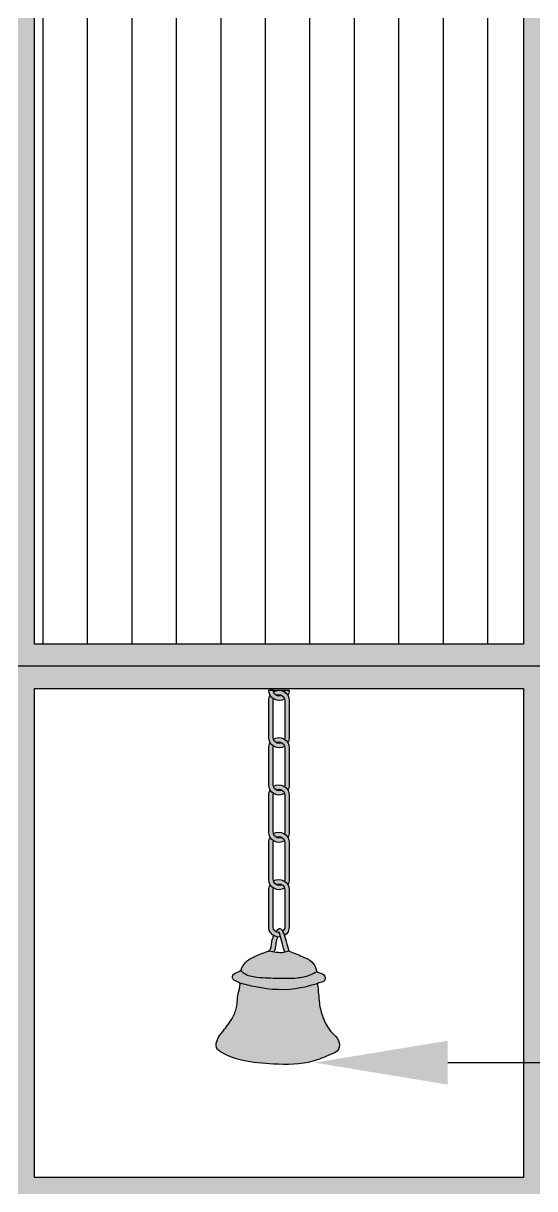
# Model space of a CAD drawing. Header units: inches. Extents: x 213 to 17763, y -4830 to 1802.
# Drawn here: x 13498.55 to 13510.05, y -2249.03 to -2222.82 of the extents above; entities that cross this region are included whole.
import ezdxf
from ezdxf import colors
from ezdxf.entities.mleader import LeaderData, LeaderLine
from ezdxf.math import Vec2, Vec3

# ---------------------------------------------------------------- set-up
doc = ezdxf.new("R2010")
doc.units = ezdxf.units.IN
doc.header["$MEASUREMENT"] = 0
doc.layers.add('IEL-HATCH-002', color=7, linetype='Continuous')
doc.styles.get("Standard").update_dxf_attribs({"font": 'arial.ttf'})

# ---------------------------------------------------------------- blocks, each defined once
blk = doc.blocks.new('98U7YTRFD')
at = {"layer": 'IEL-HATCH-002', "true_color": 0xc8c92d, "transparency": 33554687}
h = blk.add_hatch(color=52, dxfattribs=at)
h.dxf.hatch_style = 1
h.paths.add_polyline_path([(13503.61751763881, -2226.632855049501, -0.07203610860379069), (13503.62290638672, -2226.595646039197, -0.1185260063094966), (13503.5484868671, -2226.517276316019, 0.1316524975845443), (13503.51751763881, -2226.632855049487), (13503.5175176388, -2227.465659287769, 0.594712910876228), (13503.87444382478, -2227.659607744423, 0.2003144962032731), (13503.81067379528, -2227.581238021246, -0.5669828809784526), (13503.6175176388, -2227.46565928777)])
h.paths.add_polyline_path([(13503.9798325727, -2226.632855049494, 0.5947129108752648), (13503.62290638672, -2226.438906592844, 0.2003144962005446), (13503.68667641622, -2226.517276316018, -0.566982880973599), (13503.8798325727, -2226.632855049495), (13503.87983257269, -2227.465659287762, -0.07203610860876465), (13503.87444382478, -2227.50286829807, -0.118526006309034), (13503.94886334439, -2227.581238021246, 0.1316524975903354), (13503.97983257269, -2227.46565928777)])
h.paths.add_polyline_path([(13503.81067379529, -2226.517276316021, -0.5669828809679891), (13503.61751763881, -2226.401697582547), (13503.51751763881, -2226.401697582546, 0.5947129108662997), (13503.87444382479, -2226.595646039201, 0.2003144962125876)])
h.paths.add_polyline_path([(13503.9798325727, -2226.401697582546), (13503.8798325727, -2226.401697582548, -0.0720361085940226), (13503.87444382479, -2226.438906592848, -0.1185260063105705), (13503.9488633444, -2226.517276316026, 0.1316524975960037)])
h.paths.add_polyline_path([(13503.62290638671, -2227.502868298067, 0.2003144962009132), (13503.6866764162, -2227.581238021242, -0.5669828809782086), (13503.87983257269, -2227.69681675472), (13503.87983257267, -2228.529620993008, -0.07203610857360948), (13503.87444382477, -2228.566830003297, -0.118526006307088), (13503.94886334438, -2228.645199726472, 0.1316524975815436), (13503.97983257267, -2228.529620993005), (13503.97983257268, -2227.696816754719, 0.5947129108761078)])
h.paths.add_polyline_path([(13503.61751763879, -2227.696816754727, -0.07203610860858728), (13503.6229063867, -2227.65960774442, -0.1185260063082909), (13503.54848686709, -2227.581238021243, 0.1316524975913791), (13503.51751763879, -2227.696816754717), (13503.51751763879, -2228.529620992994, 0.5947129108750169), (13503.87444382477, -2228.723569449647, 0.2003144962088846), (13503.81067379527, -2228.645199726468, -0.5669828809818553), (13503.61751763878, -2228.529620992995)])
h.paths.add_polyline_path([(13503.97983257267, -2228.760778459945, 0.5947129108770199), (13503.62290638669, -2228.566830003293, 0.200314496202923), (13503.68667641619, -2228.645199726468, -0.5669828809789138), (13503.87983257267, -2228.760778459944), (13503.87983257267, -2229.593582698218, -0.07203610859698133), (13503.87444382476, -2229.630791708519, -0.1185260063065316), (13503.94886334437, -2229.709161431695, 0.1316524975863861), (13503.97983257267, -2229.593582698222)])
h.paths.add_polyline_path([(13503.61751763878, -2228.760778459946, -0.07203610859702522), (13503.62290638669, -2228.723569449645, -0.1185260063069746), (13503.54848686708, -2228.64519972647, 0.1316524975866461), (13503.51751763879, -2228.76077845994), (13503.51751763877, -2229.593582698222, 0.5947129108837431), (13503.87444382476, -2229.787531154871, 0.2003144962049155), (13503.81067379525, -2229.709161431695, -0.5669828809818576), (13503.61751763877, -2229.59358269822)])
h.paths.add_polyline_path([(13503.62290638668, -2229.630791708518, 0.2003144962070172), (13503.68667641618, -2229.709161431694, -0.566982880981241), (13503.87983257266, -2229.82474016517), (13503.87983257265, -2230.657544403461, -0.0720361085714324), (13503.87444382475, -2230.694753413748, -0.1185260063091374), (13503.94886334436, -2230.773123136925, 0.1316524975872248), (13503.97983257266, -2230.657544403453), (13503.97983257267, -2229.824740165172, 0.5947129108787617)])
h.paths.add_polyline_path([(13503.61751763877, -2229.824740165168, -0.07203610858905092), (13503.62290638668, -2229.787531154871, -0.1185260063116001), (13503.54848686707, -2229.709161431694, 0.1316524975902867), (13503.51751763877, -2229.824740165167), (13503.51751763876, -2230.657544403446, 0.5947129108775663), (13503.87444382474, -2230.851492860097, 0.200314496204377), (13503.81067379525, -2230.773123136921, -0.5669828809862746), (13503.61751763876, -2230.657544403447)])
edge = h.paths.add_edge_path()
edge.add_arc((13503.74867510571, -2230.657544403449), 0.1311574669454552, 196.4809915950537, 241.7900223174708)
edge.add_arc((13503.74867510571, -2230.888701870394), 0.1311574669452482, -3.972786544181872e-10, 118.2099776824353, ccw=False)
edge.add_line((13503.87983257265, -2230.888701870394), (13503.87983257265, -2231.721506108671))
edge.add_arc((13503.7486751057, -2231.72150610867), 0.1311574669454458, 310.0809016845912, 359.9999999996027, ccw=False)
edge.add_spline(control_points=[(13503.83312328346, -2231.821859416586), (13503.84802924988, -2231.847600672264), (13503.86145331637, -2231.880482073219), (13503.87370437016, -2231.915932078013)], knot_values=[0.3466016303527852, 0.3466016303527852, 0.3466016303527852, 0.3466016303527852, 0.4394988958096177, 0.4394988958096177, 0.4394988958096177, 0.4394988958096177], degree=3, periodic=0)
edge.add_arc((13503.7486751057, -2231.721506108672), 0.2311574669473088, 302.7438041725395, 359.9999999995491)
edge.add_line((13503.97983257264, -2231.721506108674), (13503.97983257265, -2230.888701870395))
edge.add_arc((13503.74867510571, -2230.888701870394), 0.2311574669439204, 359.9999999995491, 482.9619831899298)
edge = h.paths.add_edge_path()
edge.add_arc((13503.74867510571, -2230.888701870399), 0.1311574669464335, 163.5190084028508, 179.9999999994041, ccw=False)
edge.add_arc((13503.74867510571, -2230.657544403448), 0.231157466945264, 209.9999999994986, 237.0380168102543, ccw=False)
edge.add_arc((13503.74867510571, -2230.888701870389), 0.2311574669416409, 150.0000000001481, 179.999999999211)
edge.add_line((13503.51751763876, -2230.888701870386), (13503.51751763875, -2231.72150610867))
edge.add_arc((13503.7486751057, -2231.721506108673), 0.2311574669460325, 179.9999999993237, 278.2980461259109)
edge.add_spline(control_points=[(13503.78203631918, -2231.950243521354), (13503.77349784221, -2231.919963962116), (13503.76439506145, -2231.887542869716), (13503.75464397613, -2231.852527685985)], knot_values=[0.3340763060398338, 0.3340763060398338, 0.3340763060398338, 0.3340763060398338, 0.3998533181570189, 0.3998533181570189, 0.3998533181570189, 0.3998533181570189], degree=3, periodic=0)
edge.add_arc((13503.7486751057, -2231.721506108674), 0.1311574669442585, 179.9999999996027, 272.6083855617258, ccw=False)
edge.add_line((13503.61751763876, -2231.721506108673), (13503.61751763876, -2230.888701870397))
edge = h.paths.add_edge_path()
edge.add_spline(control_points=[(13503.62947532372, -2232.290356154731), (13503.63333082386, -2232.284184329058), (13503.63678312601, -2232.277951765025), (13503.65949591576, -2232.23196059986), (13503.66465283814, -2232.195186345206), (13503.67584589356, -2232.10802230113), (13503.68004242229, -2232.065884528885), (13503.70311288076, -2231.996959454116), (13503.71199667835, -2231.975522320184), (13503.72103657388, -2231.951005315828)], knot_values=[0.7735575014796725, 0.7735575014796725, 0.7735575014796725, 0.7735575014796725, 0.7862236376607805, 0.7862236376607805, 0.8675730333088957, 0.8675730333088957, 1.006174514207716, 1.006174514207716, 1.068779357752417, 1.068779357752417, 1.068779357752417, 1.068779357752417], degree=3, periodic=0)
edge.add_arc((13503.7486751057, -2231.721506108673), 0.2311574669460325, 238.5995381174768, 263.1329545769639, ccw=False)
edge.add_spline(control_points=[(13503.62823824841, -2231.918809778), (13503.60759927767, -2231.962884088363), (13503.55958207207, -2232.104751360314), (13503.57532484405, -2232.226761172827), (13503.51570097075, -2232.267686383218)], knot_values=[0.7792624189428321, 0.7792624189428321, 0.7792624189428321, 0.7792624189428321, 0.894581686628916, 1.114363854140545, 1.114363854140545, 1.114363854140545, 1.11436385422479], degree=3, periodic=0)
edge.add_spline(control_points=[(13503.51570097068, -2232.267686383265), (13503.55365537569, -2232.275727760133), (13503.59160978069, -2232.283769137001), (13503.62947532371, -2232.290356154732)], knot_values=[0.3533699334604428, 0.3533699334604428, 0.3533699334604428, 0.3533699334604428, 0.4669760500314272, 0.4669760500314272, 0.4669760500314272, 0.4669760500314272], degree=3, periodic=0)
edge = h.paths.add_edge_path()
edge.add_spline(control_points=[(13503.87370437016, -2231.915932078013), (13503.86145331637, -2231.880482073219), (13503.84802924988, -2231.847600672264), (13503.83312328346, -2231.821859416586)], knot_values=[0.3466016303527853, 0.3466016303527853, 0.3466016303527853, 0.3466016303527853, 0.4394988958096178, 0.4394988958096178, 0.4394988958096178, 0.4394988958096178], degree=3, periodic=0)
edge.add_spline(control_points=[(13503.83312328346, -2231.821859416586), (13503.81600394319, -2231.79229586449), (13503.77034186214, -2231.744068675765), (13503.71079597436, -2231.789505017832), (13503.67878689952, -2231.832492232912)], knot_values=[0.4394988958096178, 0.4394988958096178, 0.4394988958096178, 0.4394988958096178, 0.5461903945248009, 0.6949122414479455, 0.6949122414479455, 0.6949122414479455, 0.6949122414479455], degree=3, periodic=0)
edge.add_arc((13503.7486751057, -2231.721506108674), 0.1311574669439327, 237.8012887516908, 270.5044185428803)
edge.add_spline(control_points=[(13503.74982977022, -2231.852658492871), (13503.75052608023, -2231.849357343022), (13503.75120857046, -2231.845998980179), (13503.75187597324, -2231.842580877317)], knot_values=[0.697560864125554, 0.697560864125554, 0.697560864125554, 0.697560864125554, 0.7034162723765264, 0.7034162723765264, 0.7034162723765264, 0.7034162723765264], degree=3, periodic=0)
edge.add_spline(control_points=[(13503.75187597324, -2231.842580877315), (13503.75280441973, -2231.845919667951), (13503.75372706408, -2231.849235145417), (13503.75464397613, -2231.852527685985)], knot_values=[0.399853318157019, 0.399853318157019, 0.399853318157019, 0.399853318157019, 0.4060384486553351, 0.4060384486553351, 0.4060384486553351, 0.4060384486553351], degree=3, periodic=0)
edge.add_spline(control_points=[(13503.75464397613, -2231.852527685985), (13503.76439506145, -2231.887542869716), (13503.77349784221, -2231.919963962116), (13503.78203631918, -2231.950243521354)], knot_values=[0.3340763060398338, 0.3340763060398338, 0.3340763060398338, 0.3340763060398338, 0.3998533181570189, 0.3998533181570189, 0.3998533181570189, 0.3998533181570189], degree=3, periodic=0)
edge.add_spline(control_points=[(13503.78203631918, -2231.950243521354), (13503.79623647673, -2232.000600805542), (13503.80887586587, -2232.045034972799), (13503.84337285042, -2232.167174155498), (13503.86210613488, -2232.232197790489), (13503.88067943865, -2232.296631415022)], knot_values=[0.004926422168225086, 0.004926422168225086, 0.004926422168225086, 0.004926422168225086, 0.1143187573153247, 0.1143187573153247, 0.3340763060398338, 0.3340763060398338, 0.3340763060398338, 0.3340763060398338], degree=3, periodic=0)
edge.add_spline(control_points=[(13503.88067943864, -2232.296631415021), (13503.91323300754, -2232.290611837031), (13503.94562445606, -2232.281938916579), (13503.97801590457, -2232.273265996127)], knot_values=[0, 0, 0, 0, 0.09983347359727517, 0.09983347359727517, 0.09983347359727517, 0.09983347359727517], degree=3, periodic=0)
edge.add_spline(control_points=[(13503.97801590457, -2232.273265996125), (13503.9583757301, -2232.205132057599), (13503.92908994577, -2232.103536431135), (13503.88875913409, -2231.959494979829), (13503.87370437016, -2231.915932078013)], knot_values=[0, 0, 0, 0, 0.2324443974355175, 0.3466016303527853, 0.3466016303527853, 0.3466016303527853, 0.3466016303527853], degree=3, periodic=0)
edge = h.paths.add_edge_path()
edge.add_spline(control_points=[(13504.62222123762, -2232.996629461766), (13504.64115503278, -2232.967888358802), (13504.74300386352, -2232.985442384294), (13504.79836821841, -2232.896234966473), (13504.7683894958, -2232.797383730991), (13504.68016235382, -2232.762312172961), (13504.5928069797, -2232.740740373749), (13504.57364698218, -2232.629126468142), (13504.49544206205, -2232.483811620503), (13504.25209713899, -2232.380146348378), (13504.08008966798, -2232.31307054463), (13503.97801590457, -2232.273265996127)], knot_values=[0, 0, 0, 0, 0.1309912766617496, 0.2016793649037592, 0.2805779641309256, 0.4053457907578852, 0.4755009320197485, 0.5188582165347999, 0.7222774984972176, 0.9497031752862494, 1.281648892518322, 1.281648892518322, 1.281648892518322, 1.281648892518322], degree=3, periodic=0)
edge.add_spline(control_points=[(13503.97801590457, -2232.273265996127), (13503.94562445606, -2232.281938916579), (13503.91323300754, -2232.290611837031), (13503.88067943864, -2232.296631415021)], knot_values=[0, 0, 0, 0, 0.09983347359727517, 0.09983347359727517, 0.09983347359727517, 0.09983347359727517], degree=3, periodic=0)
edge.add_spline(control_points=[(13503.88067943864, -2232.296631415021), (13503.87194957057, -2232.298245681089), (13503.78916632167, -2232.311725928157), (13503.70505707328, -2232.303504211903), (13503.62947532371, -2232.290356154732)], knot_values=[0.09983347359727517, 0.09983347359727517, 0.09983347359727517, 0.09983347359727517, 0.1266057471997214, 0.3533699334604428, 0.3533699334604428, 0.3533699334604428, 0.3533699334604428], degree=3, periodic=0)
edge.add_spline(control_points=[(13503.62947532371, -2232.290356154732), (13503.59160978069, -2232.283769137001), (13503.55365537569, -2232.275727760133), (13503.51570097068, -2232.267686383265)], knot_values=[0.3533699334604428, 0.3533699334604428, 0.3533699334604428, 0.3533699334604428, 0.4669760500314272, 0.4669760500314272, 0.4669760500314272, 0.4669760500314272], degree=3, periodic=0)
edge.add_spline(control_points=[(13503.50855153093, -2232.272331507785), (13503.51096976564, -2232.270802744982), (13503.51338800039, -2232.269273982164), (13503.51570097072, -2232.267686383233)], knot_values=[1.114363854140545, 1.114363854140545, 1.114363854140545, 1.114363854140545, 1.122889795179318, 1.122889795263563, 1.122889795263563, 1.122889795263563], degree=3, periodic=0)
edge.add_spline(control_points=[(13503.51570097068, -2232.267686383263), (13503.42062475923, -2232.300666469815), (13503.24390311107, -2232.361967768662), (13503.028215134, -2232.473890466473), (13502.92823020318, -2232.604170525755), (13502.90286579761, -2232.683284031462), (13502.88502162367, -2232.703477968371)], knot_values=[7.814466894504001, 7.814466894504001, 7.814466894504001, 7.814466894504001, 8.1178045533277, 8.378291748194444, 8.52191005546547, 8.608112935299886, 8.608112935299886, 8.608112935299886, 8.608112935299886], degree=3, periodic=0)
edge.add_spline(control_points=[(13502.88502162367, -2232.703477968371), (13502.88392320806, -2232.70472102594), (13502.84904855384, -2232.741976898979), (13502.74497225579, -2232.742544416734), (13502.68780308551, -2232.853291010375), (13502.74175316428, -2232.94864800834), (13502.83723189246, -2232.955236359536), (13502.86163877833, -2232.985667250989), (13502.86323723365, -2232.98804764921)], knot_values=[7.34428415968853, 7.34428415968853, 7.34428415968853, 7.34428415968853, 7.349590462402879, 7.508052912138223, 7.5969299092887, 7.667163660100063, 7.803584305042712, 7.814466894504003, 7.814466894504003, 7.814466894504003, 7.814466894504003], degree=3, periodic=0)
edge.add_spline(control_points=[(13502.86323723364, -2232.988047649209), (13502.98218398597, -2233.019464702795), (13503.4265651946, -2233.136837795981), (13504.04104241447, -2233.168821569887), (13504.49354911323, -2233.034752537614), (13504.62222123762, -2232.996629461766)], knot_values=[0, 0, 0, 0, 0.3696380902952175, 1.380955916115466, 1.782791987347774, 1.782791987347774, 1.782791987347774, 1.782791987347774], degree=3, periodic=0)
edge = h.paths.add_edge_path()
edge.add_spline(control_points=[(13502.86323723365, -2232.98804764921), (13502.88975443742, -2233.027536713386), (13502.79966591798, -2233.256778710282), (13502.82875726463, -2233.50128182972), (13502.68857898254, -2233.815791034162), (13502.51497591646, -2234.037679064438), (13502.35709320768, -2234.229719371088), (13502.31183489439, -2234.451090514653), (13502.57181585286, -2234.62864809391), (13502.99288918214, -2234.767277697913), (13503.68565939051, -2234.822718087271), (13504.38163413232, -2234.82597301504), (13504.82974302406, -2234.625132357617), (13505.12105742299, -2234.509538841781), (13505.10762872609, -2234.248837363928), (13504.89750353865, -2234.082858108618), (13504.74363153929, -2233.816396540152), (13504.64091625403, -2233.451186074416), (13504.64184037899, -2233.207382801455), (13504.61178045703, -2233.012998992644), (13504.62206229179, -2232.996870738203), (13504.62222123762, -2232.996629461766)], knot_values=[1.281648892518321, 1.281648892518321, 1.281648892518321, 1.281648892518321, 1.462183086238396, 1.827127982419979, 2.097020849935174, 2.445955306733731, 2.674552180304199, 2.853318933560105, 3.0315623975502, 3.521677936868759, 4.216954589097591, 5.103338990733362, 5.528803428129599, 5.742758042669924, 5.94017603020959, 6.171167199256045, 6.523572722948433, 6.851688078532172, 7.271629439449341, 7.343184511267204, 7.344284159688528, 7.344284159688528, 7.344284159688528, 7.344284159688528], degree=3, periodic=0)
edge.add_spline(control_points=[(13504.62222123762, -2232.996629461766), (13504.49354911323, -2233.034752537614), (13504.04104241447, -2233.168821569887), (13503.4265651946, -2233.136837795982), (13502.98218398597, -2233.019464702795), (13502.86323723364, -2232.988047649209)], knot_values=[0, 0, 0, 0, 0.4018360712323089, 1.413153897052557, 1.782791987347774, 1.782791987347774, 1.782791987347774, 1.782791987347774], degree=3, periodic=0)
for p, q in [((13503.61751763881, -2226.401697582546), (13503.51751763881, -2226.401697582546)), ((13503.51751763881, -2226.401697582546), (13503.8798325727, -2226.401697582548)), ((13503.8798325727, -2226.401697582548), (13503.9798325727, -2226.401697582546))]:
    blk.add_line(p, q)
at = {"color": 18, "true_color": 0x000000}
for points in [[(13503.87444381799, -2226.595646043613, -0.5947128989951016), (13503.51751763881, -2226.401697582545)], [(13503.87444382144, -2227.659607746589, -0.5947129050482595), (13503.5175176388, -2227.465659287769), (13503.51751763881, -2226.63285504949, -0.1316524801706406), (13503.54848685919, -2226.517276329728, -0.1316524801706406)], [(13503.81067382356, -2226.517276300855, -0.5669829617799804), (13503.61751763881, -2226.401697582547)], [(13503.81067380915, -2227.581238013805, -0.566982920629515), (13503.6175176388, -2227.46565928777), (13503.61751763881, -2226.632855049492, -0.0720360811966265), (13503.62290638266, -2226.595646052905, -0.0720360811966265)], [(13503.62290638011, -2226.438906597126, -0.5947129224000847), (13503.9798325727, -2226.632855049496), (13503.97983257269, -2227.465659287774, -0.131652506132281), (13503.94886334051, -2227.581238027973)], [(13503.68667644365, -2226.517276301305, -0.5669828025742315), (13503.8798325727, -2226.632855049496), (13503.87983257269, -2227.465659287774, -0.07203612202676615), (13503.87444382279, -2227.502868304796)], [(13503.8798325727, -2226.40169758255, -0.07203613597990333), (13503.87444382074, -2226.438906606556)], [(13503.9798325727, -2226.401697582548), (13503.9798325727, -2226.40169758255, -0.1316525150040931), (13503.94886333649, -2226.517276329732)], [(13503.87444382312, -2228.723569450718, -0.594712907994833), (13503.51751763879, -2228.529620992992), (13503.51751763879, -2227.696816754714, -0.1316524890424524), (13503.54848686321, -2227.581238027969, -0.1316524890424524)], [(13503.81067380212, -2228.64519972279, -0.5669829005849861), (13503.61751763878, -2228.529620992994), (13503.61751763879, -2227.696816754716, -0.07203609514951091), (13503.62290638471, -2227.659607751145, -0.07203609514951091)], [(13503.62290638337, -2227.502868300232, -0.5947129167034609), (13503.97983257268, -2227.69681675472), (13503.97983257267, -2228.529620992998, -0.1316525018128444), (13503.94886334246, -2228.645199729797)], [(13503.68667643007, -2227.581238013803, -0.5669828413335253), (13503.87983257269, -2227.69681675472), (13503.87983257267, -2228.529620992998, -0.07203611523749193), (13503.87444382378, -2228.566830006622)], [(13503.87444382657, -2229.787531153693, -0.5947129140577315), (13503.51751763877, -2229.593582698218), (13503.51751763879, -2228.76077845994, -0.1316524933596195), (13503.54848686516, -2228.645199729797, -0.1316524933596195)], [(13503.8106737877, -2229.709161435746, -0.5669828593914342), (13503.61751763877, -2229.59358269822), (13503.61751763878, -2228.760778459942, -0.07203610194239639), (13503.62290638571, -2228.723569452971, -0.07203610194239639)], [(13503.62290638504, -2228.566830004365, -0.5947129137605592), (13503.97983257267, -2228.760778459945), (13503.97983257267, -2229.593582698224, -0.1316524929342574), (13503.94886334648, -2229.709161428034)], [(13503.68667642305, -2228.645199722788, -0.566982861374444), (13503.87983257267, -2228.760778459945), (13503.87983257267, -2229.593582698224, -0.07203610127728995), (13503.87444382584, -2229.630791704861)], [(13503.87444382203, -2230.851492861857, -0.5947129061450999), (13503.51751763876, -2230.657544403444), (13503.51751763877, -2229.824740165166, -0.1316525020048654), (13503.54848686908, -2229.709161428218, -0.1316525020048654)], [(13503.6229063885, -2229.63079170734, -0.5947129077097495), (13503.97983257267, -2229.824740165171), (13503.97983257266, -2230.657544403449, -0.1316525045306996), (13503.9488633412, -2230.773123142387)], [(13503.68667640863, -2229.709161435745, -0.5669829025667741), (13503.87983257266, -2229.824740165171), (13503.87983257265, -2230.657544403449, -0.07203611951522637), (13503.87444382313, -2230.694753419215)], [(13503.81067380652, -2230.773123130875, -0.5669829132090388), (13503.61751763876, -2230.657544403446), (13503.61751763877, -2229.824740165167, -0.07203611553551638), (13503.62290638771, -2229.787531151394, -0.07203611553551638)], [(13503.78203631918, -2231.950243521354, -0.4572977496143126), (13503.51751763875, -2231.721506108669), (13503.51751763876, -2230.888701870391, -0.1316524906440002), (13503.5484868639, -2230.773123142385, -0.1316524906440002)], [(13503.62290638387, -2230.694753415566, -0.5947129157769542), (13503.97983257265, -2230.888701870397), (13503.97983257264, -2231.721506108675, -0.2551579518979887), (13503.87370437015, -2231.915932078014)], [(13503.68667642783, -2230.773123130664, -0.5669828476474745), (13503.87983257265, -2230.888701870397), (13503.87983257265, -2231.721506108675, -0.2213243419732455), (13503.83312328345, -2231.821859416586)], [(13503.75464397613, -2231.852527685985, -0.4276112402355809), (13503.61751763876, -2231.721506108671), (13503.61751763876, -2230.888701870393, -0.0720360976682418), (13503.62290638506, -2230.851492865562, -0.0720360976682418)]]:
    blk.add_lwpolyline(points, format="xyb", dxfattribs=at)
for points, knots in [([(13503.97801590457, -2232.273265996125), (13503.9583757301, -2232.205132057599), (13503.91222587766, -2232.045033112755), (13503.81861359161, -2231.707235052248), (13503.71079597436, -2231.789505017832), (13503.67878689952, -2231.832492232912)], [0, 0, 0, 0, 0.2324443974355175, 0.5461903945248009, 0.6949122414479455, 0.6949122414479455, 0.6949122414479455, 0.6949122414479455]), ([(13503.88192834704, -2232.300964033769), (13503.86294388264, -2232.23510482602), (13503.84388917054, -2232.169002225951), (13503.80133377929, -2232.018331644878), (13503.77909899257, -2231.940477701358), (13503.75187597324, -2231.842580877315)], [0, 0, 0, 0, 0.2246839708927342, 0.2246839708927342, 0.406038448655335, 0.406038448655335, 0.406038448655335, 0.406038448655335]), ([(13503.62823824841, -2231.918809778), (13503.60759927767, -2231.962884088363), (13503.55958207206, -2232.104751360349), (13503.5757253853, -2232.229865452245), (13503.51096976564, -2232.270802744982), (13503.50855153093, -2232.272331507785)], [0.7792624189428321, 0.7792624189428321, 0.7792624189428321, 0.7792624189428321, 0.894581686628916, 1.11436385422479, 1.122889795263563, 1.122889795263563, 1.122889795263563, 1.122889795263563]), ([(13503.72103657388, -2231.951005315828), (13503.71199667835, -2231.975522320184), (13503.70311288076, -2231.996959454116), (13503.68004242229, -2232.065884528885), (13503.67584589356, -2232.10802230113), (13503.66465283814, -2232.195186345206), (13503.65949591576, -2232.23196059986), (13503.63678312601, -2232.277951765025), (13503.63333082386, -2232.284184329058), (13503.62947532372, -2232.290356154731)], [0.7735575014796725, 0.7735575014796725, 0.7735575014796725, 0.7735575014796725, 0.836162345024374, 0.836162345024374, 0.974763825923194, 0.974763825923194, 1.056113221571309, 1.056113221571309, 1.068779357752417, 1.068779357752417, 1.068779357752417, 1.068779357752417])]:
    blk.add_open_spline(points, degree=3, knots=knots, dxfattribs=at)
blk.add_open_spline([(13503.75187597324, -2231.842580877317), (13503.75120857046, -2231.845998980179), (13503.75052608023, -2231.849357343022), (13503.74982977022, -2231.852658492871)], degree=3, dxfattribs=at)
for points in [[(13503.97801590457, -2232.273265996127), (13504.28650605139, -2232.39582940217), (13504.48460099577, -2232.507547043904), (13504.58252770452, -2232.685843886241), (13504.59625705708, -2232.726970021469), (13504.65901981176, -2232.758316161114), (13504.76689329634, -2232.82100844043), (13504.78650665715, -2232.897430328903), (13504.7472799355, -2232.956235686888), (13504.62175442617, -2232.997361822099), (13504.61993318553, -2233.068893712787), (13504.66308257936, -2233.486612369804), (13504.75330403916, -2233.802079919263), (13504.9393507762, -2234.101372860654), (13505.08575050527, -2234.28004585667), (13505.08575050526, -2234.47746384421), (13504.90726892169, -2234.595450713857), (13504.50967807855, -2234.746915260651), (13503.6255357913, -2234.809921001337), (13502.93472520372, -2234.731242190811), (13502.47619284654, -2234.558148807635), (13502.34618428332, -2234.436212324397), (13502.3635561172, -2234.258291635726), (13502.48950191282, -2234.067519029798), (13502.69250019745, -2233.783711081394), (13502.79476986465, -2233.533945040657), (13502.84212212152, -2233.172085204507), (13502.85781281018, -2232.981312598578), (13502.73578968672, -2232.920313010816), (13502.70244697329, -2232.858498423427), (13502.73985245432, -2232.777876152244), (13502.88162903405, -2232.707096568901), (13502.92491852331, -2232.62647429772), (13503.00953616576, -2232.510430888736), (13503.23186762034, -2232.374702104034), (13503.51570097068, -2232.267686383263)], [(13503.97801590457, -2232.273265996127), (13503.85445173133, -2232.300850599021), (13503.51570097068, -2232.267686383265)], [(13504.5928069797, -2232.74074037375), (13504.43935017045, -2232.813171905509), (13504.15579701097, -2232.878246491422), (13503.73453003938, -2232.884202257955), (13503.25358241268, -2232.862385344751), (13502.96148343173, -2232.771042693797), (13502.88502162367, -2232.70347796837)], [(13504.62222123762, -2232.996629461766), (13504.23340988169, -2233.098108314936), (13503.22234113079, -2233.075664478936), (13502.86323723364, -2232.988047649209)]]:
    blk.add_spline(points, degree=3, dxfattribs=at)

msp = doc.modelspace()

# ---------------------------------------------------------------- hatches: boundary and pattern name
at = {"layer": 'IEL-HATCH-002', "true_color": 0x9d754d, "transparency": 33554687}
h = msp.add_hatch(color=35, dxfattribs=at)
h.dxf.hatch_style = 1
h.paths.add_polyline_path([(13510.30438548734, -2201.284445602556), (13498.30438548734, -2201.284445602556), (13498.30438548734, -2237.284445602556), (13510.30438548734, -2237.284445602556)])
h.paths.add_polyline_path([(13498.80438548734, -2201.784445602556), (13509.80438548734, -2201.784445602556), (13509.80438548734, -2236.784445602556), (13498.80438548734, -2236.784445602556)], flags=16)
h.paths.add_polyline_path([(13510.30438548734, -2249.284445602556), (13498.30438548734, -2249.284445602556), (13498.30438548734, -2285.284445602556), (13510.30438548734, -2285.284445602556)])
h.paths.add_polyline_path([(13498.80438548734, -2249.784445602556), (13509.80438548734, -2249.784445602556), (13509.80438548734, -2284.784445602556), (13498.80438548734, -2284.784445602556)], flags=16)
h.paths.add_polyline_path([(13510.30438548734, -2237.284445602556), (13498.30438548734, -2237.284445602556), (13498.30438548734, -2249.284445602556), (13510.30438548734, -2249.284445602556)])
h.paths.add_polyline_path([(13498.80438548734, -2237.784445602556), (13509.80438548734, -2237.784445602556), (13509.80438548734, -2248.784445602556), (13498.80438548734, -2248.784445602556)], flags=16)
edge = h.paths.add_edge_path(flags=0)
edge.add_arc((13504.30438548724, -2240.182329781208), 0.2311574669427209, 149.999999999337, 179.9999999993237, ccw=False)
edge.add_arc((13504.30438548724, -2239.951172314261), 0.2311574669461381, 179.9999999995491, 210.0000000004073, ccw=False)
edge.add_line((13504.0732280203, -2239.951172314259), (13504.0732280203, -2239.118368075983))
edge.add_arc((13504.30438548725, -2239.118368075985), 0.2311574669436304, 149.9999999985561, 179.9999999994365, ccw=False)
edge.add_arc((13504.30438548725, -2238.887210609037), 0.2311574669464611, 179.999999999211, 209.9999999994986, ccw=False)
edge.add_line((13504.07322802031, -2238.887210609034), (13504.07322802032, -2238.054406370753))
edge.add_arc((13504.30438548726, -2238.054406370756), 0.2311574669422094, 149.9999999999529, 179.999999999211, ccw=False)
edge.add_arc((13504.30438548727, -2237.823248903811), 0.2311574669489607, 180, 209.9999999995358, ccw=False)
edge.add_line((13504.07322802032, -2237.823248903811), (13504.43554295421, -2237.823248903814))
edge.add_line((13504.43554295421, -2237.823248903814), (13504.53554295421, -2237.823248903811))
edge.add_arc((13504.30438548726, -2237.823248903811), 0.2311574669467404, -30.00000000190181, 0, ccw=False)
edge.add_arc((13504.30438548726, -2238.054406370758), 0.2311574669433519, -4.5088199840392917e-10, 29.999999998522526, ccw=False)
edge.add_line((13504.53554295421, -2238.054406370759), (13504.5355429542, -2238.887210609035))
edge.add_arc((13504.30438548725, -2238.887210609033), 0.2311574669471383, 329.99999999890935, 359.9999999995491, ccw=False)
edge.add_arc((13504.30438548725, -2239.118368075981), 0.2311574669441477, -7.889866537880152e-10, 29.999999999626425, ccw=False)
edge.add_line((13504.53554295419, -2239.118368075985), (13504.53554295418, -2239.95117231427))
edge.add_arc((13504.30438548724, -2239.951172314267), 0.2311574669448646, 330.0000000006966, 359.9999999993237, ccw=False)
edge.add_arc((13504.30438548724, -2240.182329781208), 0.231157466945114, -5.636024980049115e-10, 29.999999999400984, ccw=False)
edge.add_line((13504.53554295418, -2240.18232978121), (13504.53554295418, -2241.015134019488))
edge.add_arc((13504.30438548723, -2241.015134019486), 0.2311574669465699, 329.9999999995926, 359.9999999995491, ccw=False)
edge.add_arc((13504.30438548723, -2241.246291486434), 0.231157466947672, -7.889866537880152e-10, 30.0000000001819, ccw=False)
edge.add_line((13504.53554295418, -2241.246291486437), (13504.53554295417, -2242.079095724718))
edge.add_arc((13504.30438548722, -2242.079095724715), 0.2311574669455468, 329.9999999993974, 359.99999999921096, ccw=False)
edge.add_arc((13504.30438548722, -2242.310253191659), 0.2311574669439204, -4.5088199840392917e-10, 29.999999999010583, ccw=False)
edge.add_line((13504.53554295416, -2242.310253191661), (13504.53554295415, -2243.143057429939))
edge.add_arc((13504.30438548721, -2243.143057429937), 0.2311574669473088, 302.7438041730406, 359.9999999995491, ccw=False)
edge.add_spline(control_points=[(13504.42941475167, -2243.337483399278), (13504.4444695156, -2243.381046301095), (13504.48480032729, -2243.5250877524), (13504.51408611161, -2243.626683378864), (13504.53372628608, -2243.694817317391)], knot_values=[0, 0, 0, 0, 0.1141572329172678, 0.3466016303527853, 0.3466016303527853, 0.3466016303527853, 0.3466016303527853], degree=3, periodic=0)
edge.add_spline(control_points=[(13504.53372628608, -2243.694817317392), (13504.63580004949, -2243.734621865894), (13504.8078075205, -2243.801697669644), (13505.05115244356, -2243.905362941768), (13505.12935736369, -2244.050677789407), (13505.14851736121, -2244.162291695014), (13505.23587273533, -2244.183863494227), (13505.32409987731, -2244.218935052256), (13505.35407859992, -2244.317786287738), (13505.29871424503, -2244.406993705558), (13505.1968654143, -2244.389439680068), (13505.17793161914, -2244.41818078303)], knot_values=[0, 0, 0, 0, 0.3319457172320727, 0.5593713940211045, 0.7627906759835221, 0.8061479604985735, 0.8763031017604368, 1.001070928387396, 1.079969527614563, 1.150657615856572, 1.281648892515525, 1.281648892515525, 1.281648892515525, 1.281648892515525], degree=3, periodic=0)
edge.add_spline(control_points=[(13505.17793161914, -2244.41818078303), (13505.1777726733, -2244.418422059468), (13505.16749083855, -2244.434550313908), (13505.19755076049, -2244.62893412272), (13505.19662663555, -2244.872737395681), (13505.2993419208, -2245.237947861418), (13505.45321392015, -2245.504409429882), (13505.6633391076, -2245.670388685193), (13505.6767678045, -2245.931090163047), (13505.38545340557, -2246.046683678882), (13504.93734451383, -2246.247524336306), (13504.24136977202, -2246.244269408536), (13503.54859956365, -2246.188829019179), (13503.12752623438, -2246.050199415175), (13502.8675452759, -2245.872641835918), (13502.9128035892, -2245.651270692353), (13503.07068629797, -2245.459230385703), (13503.24428936404, -2245.237342355428), (13503.38446764615, -2244.922833150986), (13503.35537629948, -2244.678330031546), (13503.44546481893, -2244.449088034652), (13503.41894761516, -2244.409598970476)], knot_values=[1.281648892515525, 1.281648892515525, 1.281648892515525, 1.281648892515525, 1.282748540939646, 1.354303612757509, 1.774244973674678, 2.102360329258417, 2.454765852950806, 2.685757021997261, 2.883175009536926, 3.097129624077251, 3.522594061473488, 4.408978463109259, 5.104255115338091, 5.59437065465665, 5.772614118646746, 5.951380871902651, 6.17997774547312, 6.528912202271676, 6.798805069786871, 7.163749965968455, 7.344284159688607, 7.344284159688607, 7.344284159688607, 7.344284159688607], degree=3, periodic=0)
edge.add_spline(control_points=[(13503.41894761516, -2244.409598970476), (13503.41734915984, -2244.407218572254), (13503.39294227397, -2244.376787680802), (13503.29746354579, -2244.370199329605), (13503.24351346702, -2244.27484233164), (13503.3006826373, -2244.164095738), (13503.40475893534, -2244.163528220244), (13503.43963358957, -2244.126272347205), (13503.44073200518, -2244.125029289636)], knot_values=[7.344284159688607, 7.344284159688607, 7.344284159688607, 7.344284159688607, 7.35516674914982, 7.491587394092469, 7.561821144903832, 7.650698142054309, 7.809160591789653, 7.814466894505005, 7.814466894505005, 7.814466894505005, 7.814466894505005], degree=3, periodic=0)
edge.add_spline(control_points=[(13503.44073200518, -2244.125029289636), (13503.45857617911, -2244.104835352727), (13503.48394058468, -2244.025721847021), (13503.58392551552, -2243.895441787738), (13503.79961349258, -2243.783519089927), (13503.97633514074, -2243.722217791081), (13504.07141135219, -2243.689237704529)], knot_values=[7.814466894505005, 7.814466894505005, 7.814466894505005, 7.814466894505005, 7.900669774338416, 8.044288081609443, 8.304775276476187, 8.608112935299886, 8.608112935299886, 8.608112935299886, 8.608112935299886], degree=3, periodic=0)
edge.add_spline(control_points=[(13504.07141135226, -2243.689237704482), (13504.13103522556, -2243.648312494092), (13504.11529245359, -2243.526302681579), (13504.16330965918, -2243.384435409628), (13504.18394862992, -2243.340361099265)], knot_values=[0.7792624189428321, 0.7792624190270767, 0.7792624190270767, 0.7792624190270767, 0.9990445865387061, 1.11436385422479, 1.11436385422479, 1.11436385422479, 1.11436385422479], degree=3, periodic=0)
edge.add_arc((13504.30438548721, -2243.143057429938), 0.2311574669460325, 179.9999999993237, 238.5995381174768, ccw=False)
edge.add_line((13504.07322802026, -2243.143057429935), (13504.07322802027, -2242.310253191652))
edge.add_arc((13504.30438548722, -2242.310253191654), 0.2311574669416409, 150.0000000002457, 179.9999999993237, ccw=False)
edge.add_arc((13504.30438548722, -2242.079095724713), 0.2311574669450747, 179.9999999994365, 209.9999999994986, ccw=False)
edge.add_line((13504.07322802027, -2242.079095724711), (13504.07322802028, -2241.246291486433))
edge.add_arc((13504.30438548722, -2241.246291486435), 0.231157466943005, 149.9999999988489, 179.9999999994365, ccw=False)
edge.add_arc((13504.30438548723, -2241.01513401949), 0.2311574669431557, 179.999999999211, 209.9999999993336, ccw=False)
edge.add_line((13504.07322802028, -2241.015134019487), (13504.0732280203, -2240.182329781206))
h.paths.add_polyline_path([(13504.24238679769, -2241.130712752959, -0.2512752057928399), (13504.36638417676, -2241.13071275296, -0.2512752057945546)], flags=0)
h.paths.add_polyline_path([(13504.24238679768, -2242.194674458186, -0.2512752057998141), (13504.36638417676, -2242.194674458186, -0.2512752057989255)], flags=0)
h.paths.add_polyline_path([(13504.2423867977, -2240.066751047733, -0.2512752057917643), (13504.36638417678, -2240.066751047734, -0.2512752057965136)], flags=0)
edge = h.paths.add_edge_path(flags=0)
edge.add_spline(control_points=[(13504.30758635475, -2243.26413219858), (13504.30851480124, -2243.267470989216), (13504.30943744558, -2243.270786466683), (13504.31035435764, -2243.27407900725)], knot_values=[0.399853318157019, 0.399853318157019, 0.399853318157019, 0.399853318157019, 0.4060384486553351, 0.4060384486553351, 0.4060384486553351, 0.4060384486553351], degree=3, periodic=0)
edge.add_spline(control_points=[(13504.31035435764, -2243.27407900725), (13504.33632226338, -2243.367327190484), (13504.35769240151, -2243.442178111367), (13504.39908323193, -2243.588725476764), (13504.41781651639, -2243.653749111754), (13504.43638982015, -2243.718182736287)], knot_values=[0.004926422168232969, 0.004926422168232969, 0.004926422168232969, 0.004926422168232969, 0.1800957694325177, 0.1800957694325177, 0.3998533181570189, 0.3998533181570189, 0.3998533181570189, 0.3998533181570189], degree=3, periodic=0)
edge.add_spline(control_points=[(13504.43638982015, -2243.718182736287), (13504.42765995208, -2243.719797002355), (13504.34487670318, -2243.733277249423), (13504.26076745478, -2243.725055533168), (13504.18518570523, -2243.711907475997)], knot_values=[0.09983347359727723, 0.09983347359727723, 0.09983347359727723, 0.09983347359727723, 0.1266057471997214, 0.3533699334606585, 0.3533699334606585, 0.3533699334606585, 0.3533699334606585], degree=3, periodic=0)
edge.add_spline(control_points=[(13504.27674695539, -2243.372556637093), (13504.26770705986, -2243.397073641449), (13504.25882326227, -2243.418510775381), (13504.2357528038, -2243.48743585015), (13504.23155627507, -2243.529573622395), (13504.22036321965, -2243.616737666472), (13504.21520629727, -2243.653511921125), (13504.19249350752, -2243.69950308629), (13504.18904120537, -2243.705735650324), (13504.18518570523, -2243.711907475997)], knot_values=[0.7735575014796725, 0.7735575014796725, 0.7735575014796725, 0.7735575014796725, 0.836162345024374, 0.836162345024374, 0.974763825923194, 0.974763825923194, 1.056113221571309, 1.056113221571309, 1.068779357752417, 1.068779357752417, 1.068779357752417, 1.068779357752417], degree=3, periodic=0)
edge.add_spline(control_points=[(13504.18518570523, -2243.711907475997), (13504.26076745478, -2243.725055533168), (13504.34487670318, -2243.733277249423), (13504.42765995208, -2243.719797002355), (13504.43638982015, -2243.718182736287)], knot_values=[0.09983347359727723, 0.09983347359727723, 0.09983347359727723, 0.09983347359727723, 0.3265976598582143, 0.3533699334606585, 0.3533699334606585, 0.3533699334606585, 0.3533699334606585], degree=3, periodic=0)
edge.add_spline(control_points=[(13504.43638982015, -2243.718182736287), (13504.41781651639, -2243.653749111754), (13504.39908323193, -2243.588725476764), (13504.35769240151, -2243.442178111367), (13504.33632226338, -2243.367327190484), (13504.31035435764, -2243.27407900725)], knot_values=[0.004926422168232992, 0.004926422168232992, 0.004926422168232992, 0.004926422168232992, 0.2246839708927342, 0.2246839708927342, 0.3998533181570189, 0.3998533181570189, 0.3998533181570189, 0.3998533181570189], degree=3, periodic=0)
edge.add_spline(control_points=[(13504.30554015173, -2243.274209814136), (13504.30623646174, -2243.270908664287), (13504.30691895197, -2243.267550301444), (13504.30758635475, -2243.264132198582)], knot_values=[0.697560864125554, 0.697560864125554, 0.697560864125554, 0.697560864125554, 0.7034162723765264, 0.7034162723765264, 0.7034162723765264, 0.7034162723765264], degree=3, periodic=0)
h.paths.add_polyline_path([(13504.24238679771, -2239.002789342508, -0.2512752057978059), (13504.36638417679, -2239.002789342511, -0.2512752058012085)], flags=0)
h.paths.add_polyline_path([(13504.3663841768, -2237.938827637287, -0.2512752057919592), (13504.24238679773, -2237.938827637283, -0.2512752057921691)], flags=0)
at = {"layer": 'IEL-HATCH-002', "true_color": 0xadddf7, "transparency": 33554687}
h = msp.add_hatch(dxfattribs=at)
h.set_pattern_fill('ANSI31', color=141, scale=8, angle=45)
h.set_pattern_definition([(90, (0, 0), (-1, 0), [])])
h.paths.add_polyline_path([(13497.80438548734, -2201.784445602556), (13486.80438548734, -2201.784445602556), (13486.80438548734, -2236.784445602556), (13497.80438548734, -2236.784445602556)])
h.paths.add_polyline_path([(13509.80438548734, -2201.784445602556), (13498.80438548734, -2201.784445602556), (13498.80438548734, -2236.784445602556), (13509.80438548734, -2236.784445602556)])
h.paths.add_polyline_path([(13521.80438548734, -2201.784445602556), (13510.80438548734, -2201.784445602556), (13510.80438548734, -2236.784445602556), (13521.80438548734, -2236.784445602556)])
h.paths.add_polyline_path([(13533.80438548734, -2201.784445602556), (13522.80438548734, -2201.784445602556), (13522.80438548734, -2236.784445602556), (13533.80438548734, -2236.784445602556)])
h.paths.add_polyline_path([(13497.80438548734, -2249.784445602556), (13486.80438548734, -2249.784445602556), (13486.80438548734, -2284.784445602556), (13497.80438548734, -2284.784445602556)])
h.paths.add_polyline_path([(13509.80438548734, -2249.784445602556), (13498.80438548734, -2249.784445602556), (13498.80438548734, -2284.784445602556), (13509.80438548734, -2284.784445602556)])
h.paths.add_polyline_path([(13521.80438548734, -2249.784445602556), (13510.80438548734, -2249.784445602556), (13510.80438548734, -2284.784445602556), (13521.80438548734, -2284.784445602556)])
h.paths.add_polyline_path([(13533.80438548734, -2249.784445602556), (13522.80438548734, -2249.784445602556), (13522.80438548734, -2284.784445602556), (13533.80438548734, -2284.784445602556)])

# ---------------------------------------------------------------- linework, layer by layer
msp.add_line((13534.30438548734, -2237.284445602556), (13486.30438548734, -2237.284445602556))
for points in [[(13498.80438548734, -2201.784445602556), (13509.80438548734, -2201.784445602556), (13509.80438548734, -2236.784445602556), (13498.80438548734, -2236.784445602556)], [(13498.80438548734, -2237.784445602556), (13509.80438548734, -2237.784445602556), (13509.80438548734, -2248.784445602556), (13498.80438548734, -2248.784445602556)]]:
    msp.add_lwpolyline(points, close=True)

# ---------------------------------------------------------------- block references
msp.add_blockref('98U7YTRFD', (0.5557103815099254, -11.42155132126527))

# ---------------------------------------------------------------- leaders
at = {"color": 5}
ml = msp.add_multileader_mtext('Standard', dxfattribs=at)
ml.set_content('', color=5)
ml.set_leader_properties()
ml.build(insert=Vec2(0, 0))
ml.multileader.update_dxf_attribs({"text_right_attachment_type": 6, "dogleg_length": 0.36, "arrow_head_size": 3})
ctx = ml.context
ctx.base_point, ctx.char_height, ctx.arrow_head_size, ctx.landing_gap_size, ctx.plane_origin = Vec3(13542.1439646956, -2246.199907462673), 0.18, 3, 0.09, Vec3(13492.77342346706, -2246.199907462673)
ctx.right_attachment = 6
notes = []
notes.append((ctx, [(0, (1, 1, 0), (13541.7839646956, -2246.199907462673), (1, 0), 0.36, [(0, [(13505.10077426238, -2246.199907462673)], 0, [])])]))
ctx.mtext.insert, ctx.mtext.flow_direction = Vec3(13542.2339646956, -2246.109907462673), 5
for ctx, leaders in notes:
    for number, flags, end, landing, length, lines in leaders:
        leader = LeaderData()
        leader.index, (leader.has_last_leader_line, leader.has_dogleg_vector, leader.attachment_direction) = number, flags
        leader.last_leader_point, leader.dogleg_vector, leader.dogleg_length = Vec3(end), Vec3(landing), length
        for number, points, colour, breaks in lines:
            line = LeaderLine()
            line.index, line.vertices, line.color, line.breaks = number, Vec3.list(points), colors.encode_raw_color(colour), breaks
            leader.lines.append(line)
        ctx.leaders.append(leader)

doc.saveas('drawing.dxf')
